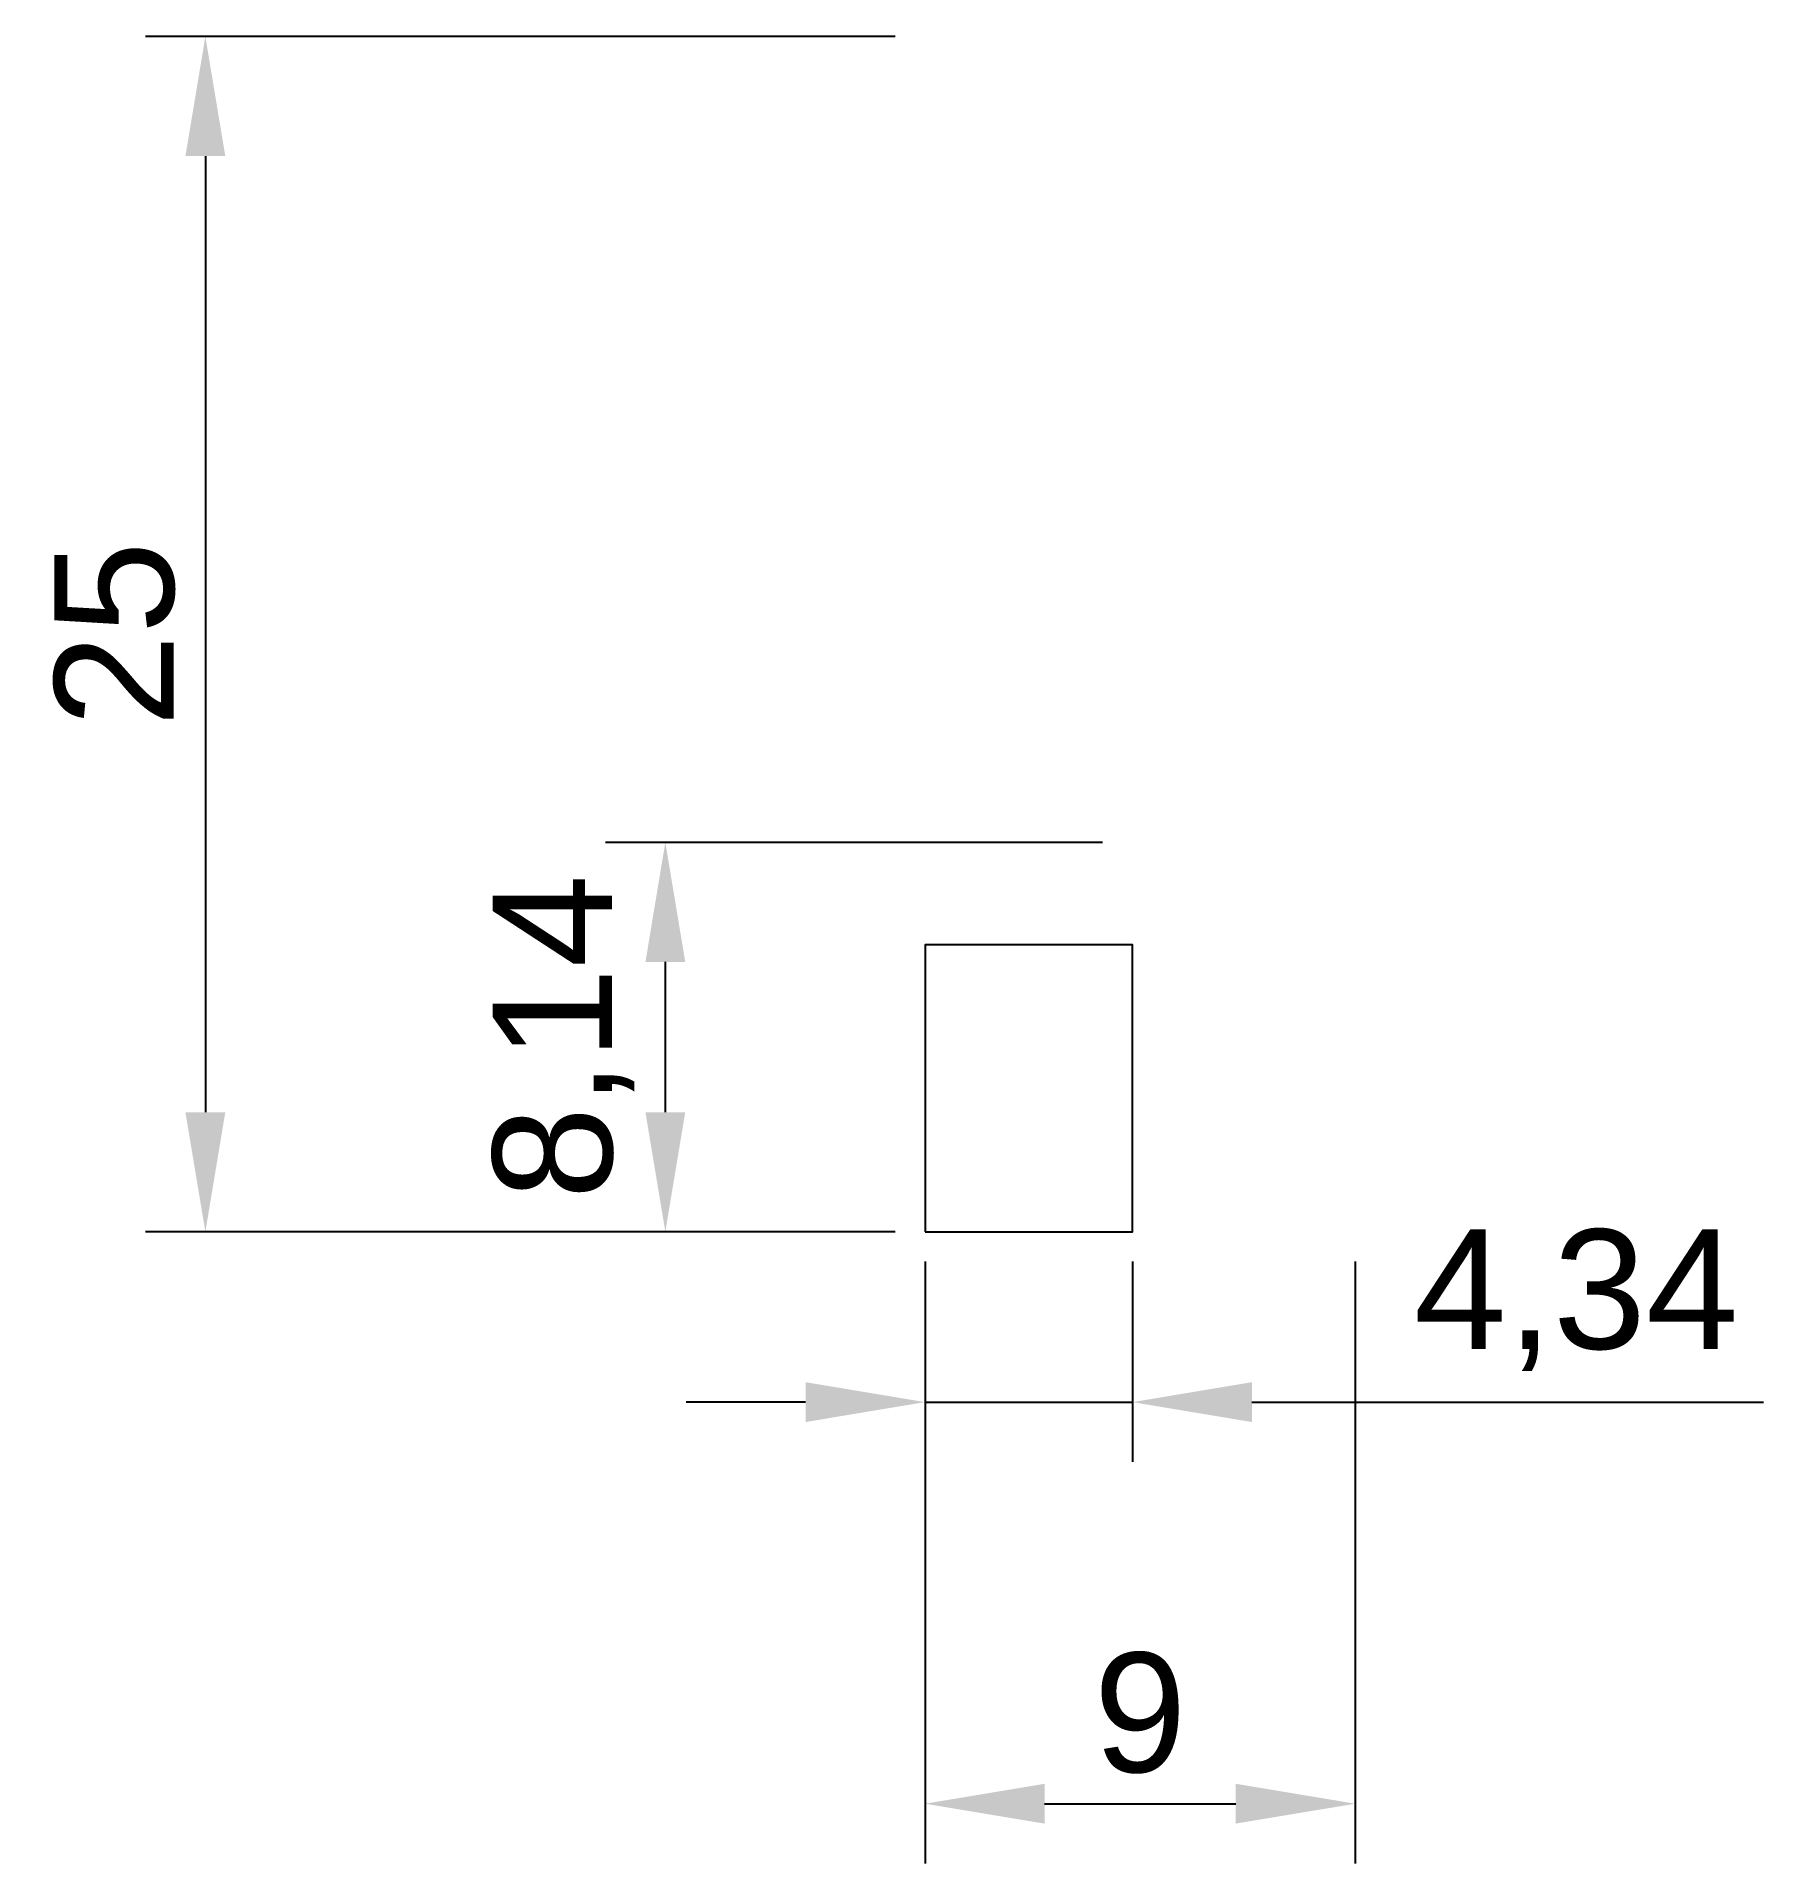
# Model space of a CAD drawing. Header units: millimetres. Extents: x 1170.8 to 1207, y 2331.8 to 2370.
import ezdxf

# ---------------------------------------------------------------- set-up
doc = ezdxf.new("R2010")
doc.units = ezdxf.units.MM
doc.layers.add('Dims', color=7, linetype='Continuous')
doc.layers.add('Layer6', color=7, linetype='Continuous')
doc.styles.get("Standard").update_dxf_attribs({"font": 'Arial Regular.ttf'})
doc.dimstyles.new('ISO-25', dxfattribs={"dimtxt": 2.5, "dimasz": 2.5, "dimexe": 1.25, "dimexo": 0.625, "dimtad": 1, "dimtxsty": 'Standard', "dimcen": 2.5, "dimadec": 0, "dimazin": 0, "dimtfac": 1, "dimtmove": 0, "dimatfit": 3, "dimfxl": 1, "dimarcsym": 0})

# ---------------------------------------------------------------- blocks, each defined once
blk = doc.blocks.new('*D6')
at = {"layer": 'Defpoints', "color": 0, "transparency": 16777216}
for p in [(1189.429, 2369.972), (1174.371, 2344.972), (1189.429, 2344.972)]:
    blk.add_point(p, dxfattribs=at)
at = {"layer": 'Dims', "color": 0, "lineweight": -2, "transparency": 16777216}
for p, q in [((1188.804, 2369.972), (1173.121, 2369.972)), ((1174.371, 2367.472), (1174.371, 2347.472)), ((1188.804, 2344.972), (1173.121, 2344.972))]:
    blk.add_line(p, q, dxfattribs=at)
at = {"layer": 'Dims', "color": 0, "transparency": 16777216}
for points in [[(1173.954, 2367.472), (1174.788, 2367.472), (1174.371, 2369.972)], [(1173.954, 2347.472), (1174.788, 2347.472), (1174.371, 2344.972)]]:
    blk.add_solid(points, dxfattribs=at)
at = {"layer": 'Dims', "color": 0, "transparency": 16777216, "insert": (1172.479, 2357.472), "char_height": 2.5, "attachment_point": 5, "rotation": 90}
blk.add_mtext('25', dxfattribs=at)
blk = doc.blocks.new('*D8')
at = {"layer": 'Defpoints', "color": 0, "transparency": 16777216}
for p in [(1189.429, 2344.972), (1193.77, 2344.972, 2), (1193.77, 2341.407)]:
    blk.add_point(p, dxfattribs=at)
at = {"layer": 'Dims', "color": 0, "lineweight": -2, "transparency": 16777216}
for p, q in [((1189.429, 2344.347), (1189.429, 2340.157)), ((1193.77, 2344.347), (1193.77, 2340.157)), ((1186.929, 2341.407), (1184.429, 2341.407)), ((1189.429, 2341.407), (1193.77, 2341.407)), ((1196.27, 2341.407), (1206.972, 2341.407))]:
    blk.add_line(p, q, dxfattribs=at)
at = {"layer": 'Dims', "color": 0, "transparency": 16777216}
for points in [[(1186.929, 2341.824), (1186.929, 2340.99), (1189.429, 2341.407)], [(1196.27, 2341.824), (1196.27, 2340.99), (1193.77, 2341.407)]]:
    blk.add_solid(points, dxfattribs=at)
at = {"layer": 'Dims', "color": 0, "transparency": 16777216, "insert": (1203.055, 2343.538), "char_height": 2.5, "attachment_point": 5}
blk.add_mtext('4,34', dxfattribs=at)
blk = doc.blocks.new('*D9')
at = {"layer": 'Defpoints', "color": 0, "transparency": 16777216}
for p in [(1189.429, 2344.972), (1198.429, 2344.972, 2), (1198.429, 2333.006)]:
    blk.add_point(p, dxfattribs=at)
at = {"layer": 'Dims', "color": 0, "lineweight": -2, "transparency": 16777216}
for p, q in [((1189.429, 2344.347), (1189.429, 2331.756)), ((1198.429, 2344.347), (1198.429, 2331.756)), ((1191.929, 2333.006), (1195.929, 2333.006))]:
    blk.add_line(p, q, dxfattribs=at)
at = {"layer": 'Dims', "color": 0, "transparency": 16777216}
for points in [[(1191.929, 2333.423), (1191.929, 2332.59), (1189.429, 2333.006)], [(1195.929, 2333.423), (1195.929, 2332.59), (1198.429, 2333.006)]]:
    blk.add_solid(points, dxfattribs=at)
at = {"layer": 'Dims', "color": 0, "transparency": 16777216, "insert": (1193.929, 2334.899), "char_height": 2.5, "attachment_point": 5}
blk.add_mtext('9', dxfattribs=at)
blk = doc.blocks.new('*D11')
at = {"layer": 'Defpoints', "color": 0, "transparency": 16777216}
for p in [(1193.77, 2353.116), (1183.995, 2344.972), (1189.429, 2344.972, 2)]:
    blk.add_point(p, dxfattribs=at)
at = {"layer": 'Dims', "color": 0, "lineweight": -2, "transparency": 16777216}
for p, q in [((1193.145, 2353.116), (1182.745, 2353.116)), ((1183.995, 2350.616), (1183.995, 2347.472)), ((1188.804, 2344.972), (1182.745, 2344.972))]:
    blk.add_line(p, q, dxfattribs=at)
at = {"layer": 'Dims', "color": 0, "transparency": 16777216}
for points in [[(1183.579, 2350.616), (1184.412, 2350.616), (1183.995, 2353.116)], [(1183.579, 2347.472), (1184.412, 2347.472), (1183.995, 2344.972)]]:
    blk.add_solid(points, dxfattribs=at)
at = {"layer": 'Dims', "color": 0, "transparency": 16777216, "insert": (1181.865, 2349.044), "char_height": 2.5, "attachment_point": 5, "rotation": 90}
blk.add_mtext('8,14', dxfattribs=at)

msp = doc.modelspace()

# ---------------------------------------------------------------- linework, layer by layer
at = {"layer": 'Layer6', "elevation": 2}
msp.add_lwpolyline([(1189.429, 2344.972), (1193.77, 2344.972), (1193.77, 2350.972), (1189.429, 2350.972)], close=True, dxfattribs=at)

# ---------------------------------------------------------------- dimensions: what is measured, and where the dimension line sits
at = {"layer": 'Dims'}
for base, p1, p2, picture, middle in [((1174.371, 2344.972), (1189.429, 2369.972), (1189.429, 2344.972), '*D6', (1172.479, 2357.472)), ((1183.995, 2344.972), (1193.77, 2353.116), (1189.429, 2344.972, 2), '*D11', (1181.865, 2349.044))]:
    dim = msp.add_linear_dim(base=base, p1=p1, p2=p2, angle=90, dimstyle='ISO-25', dxfattribs=at)
    dim.commit()
    dim.dimension.update_dxf_attribs({"geometry": picture, "text_midpoint": middle})
dim = msp.add_linear_dim(base=(1193.77, 2341.407), p1=(1189.429, 2344.972), p2=(1193.77, 2344.972, 2), dimstyle='ISO-25', dxfattribs=at)
dim.commit()
dim.dimension.update_dxf_attribs({"geometry": '*D8', "text_midpoint": (1203.055, 2341.407), "dimtype": 160})
dim = msp.add_linear_dim(base=(1198.429, 2333.006), p1=(1189.429, 2344.972), p2=(1198.429, 2344.972, 2), dimstyle='ISO-25', dxfattribs=at)
dim.commit()
dim.dimension.update_dxf_attribs({"geometry": '*D9', "text_midpoint": (1193.929, 2334.899)})

doc.saveas('drawing.dxf')
